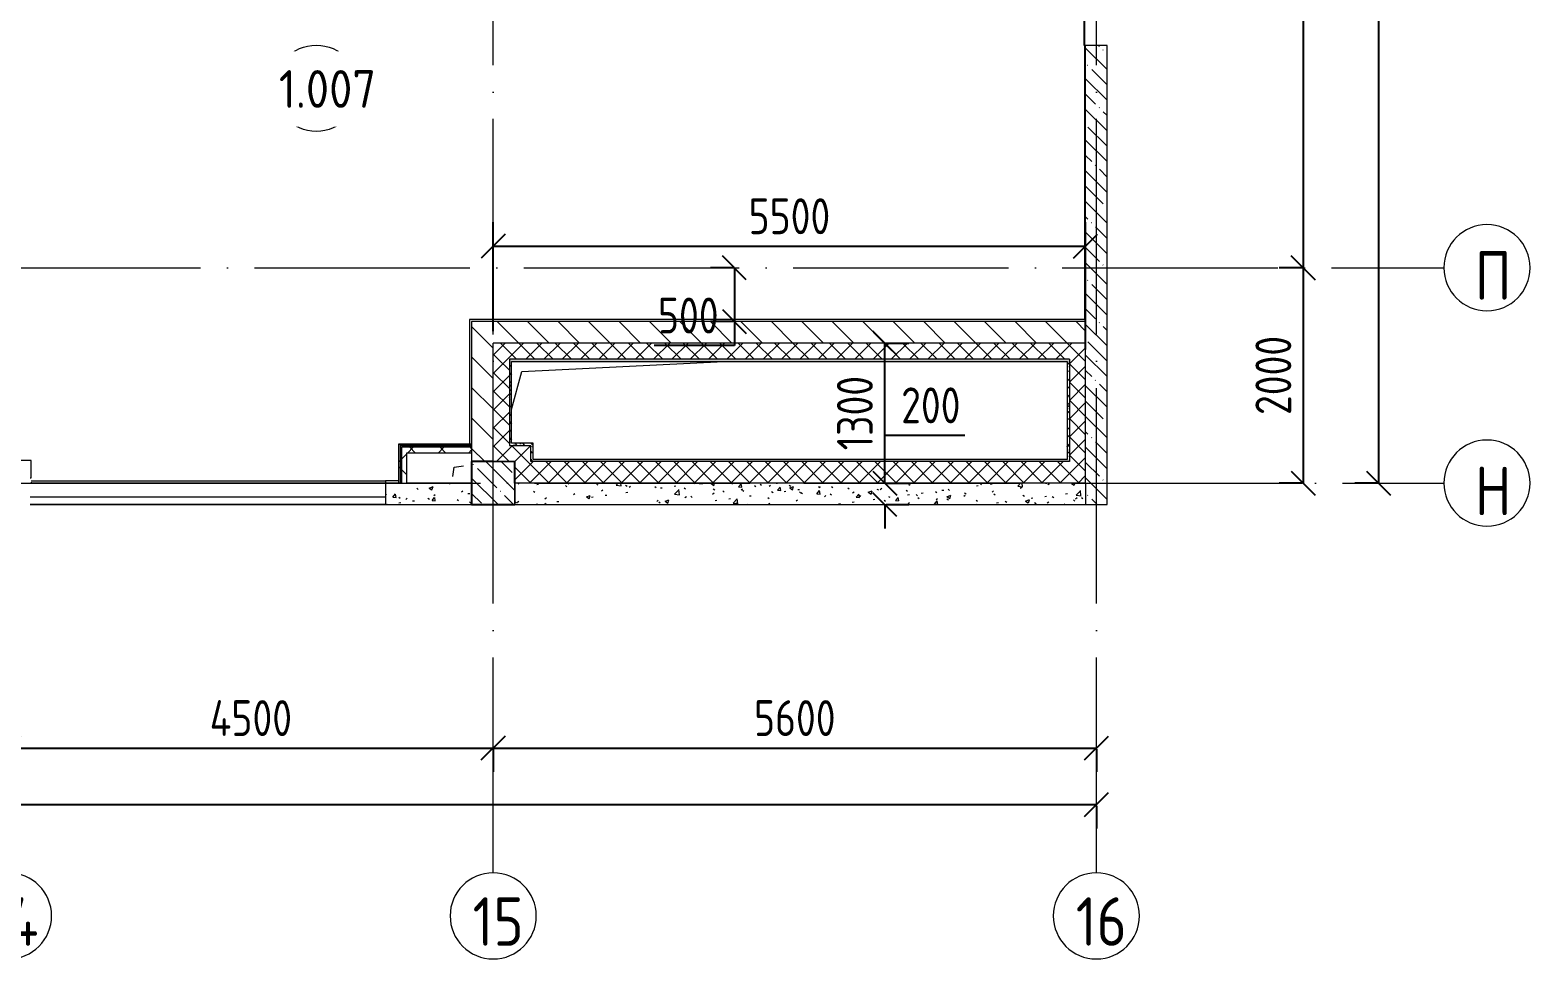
# Model space of a CAD drawing. Header units: millimetres. Extents: x -68946 to 288321, y -402657 to 324925.
# Drawn here: x 59250 to 73194, y 39106 to 47732 of the extents above; entities that cross this region are included whole.
import ezdxf

# ---------------------------------------------------------------- set-up
doc = ezdxf.new("R2010")
doc.units = ezdxf.units.MM
doc.linetypes.add('ADSK_Линия сетки', pattern=[2500, 2000, -250, 0, -250])
doc.layers.get('Defpoints').update_dxf_attribs({"color": 250})
for name, color, linetype, lineweight in [('A-____-____-DIMS', 250, 'Continuous', 9), ('A-AREA-____-IDEN', 250, 'Continuous', 9), ('A-DETL-GENF-OTLN', 250, 'Continuous', 5), ('A-GLAZ-____-MCUT', 250, 'Continuous', 9), ('A-GLAZ-____-OTLN', 250, 'Continuous', 5), ('A-WALL-____-MCUT', 250, 'Continuous', 13), ('A-WALL-____-PATT', 250, 'Continuous', 13), ('A-WALL-FNSH-MCUT', 250, 'Continuous', 13), ('I-WALL-____-OTLN', 250, 'Continuous', 9), ('S-COLS-____-MCUT', 250, 'Continuous', 25), ('S-COLS-____-OTLN', 250, 'Continuous', 9), ('S-GRID-____-IDEN', 250, 'Continuous', 9), ('S-GRID-____-OTLN', 250, 'Continuous', 9)]:
    doc.layers.add(name, color=color, linetype=linetype, lineweight=lineweight)
doc.styles.add('GOST Common', font='', dxfattribs={"width": 0.9, "height": 350})
doc.styles.add('ISOCPEUR_1', font='isocpeur.ttf', dxfattribs={"width": 0.9, "height": 250})
doc.styles.get("Standard").update_dxf_attribs({"font": 'ГОСТ тип А.ttf'})
doc.styles.get('GOST Common').set_extended_font_data('GOST Common')
doc.dimstyles.new('А3', dxfattribs={"dimtxt": 333, "dimasz": 222, "dimexe": 222, "dimexo": 111, "dimgap": 111, "dimtad": 1, "dimtoh": 1, "dimdec": 0, "dimrnd": 0.0015, "dimzin": 0, "dimdsep": 46, "dimtxsty": 'Standard', "dimblk": 'OBLIQUE', "dimcen": 0, "dimclrd": 7, "dimclre": 7, "dimclrt": 7, "dimadec": 0, "dimazin": 0, "dimtfac": 1, "dimtdec": 0, "dimtofl": 0, "dimtmove": 0, "dimatfit": 3, "dimfxl": 1, "dimtolj": 1, "dimtzin": 0, "dimarcsym": 0})
pattern_1 = [(50, (0, 0), (364.3679, -31.8783), [38.1, -419.1]), (355, (0, 0), (-70.4859, 382.1133), [30.48, -335.28]), (100.451, (30.36, -2.66), (293.885, 350.2334), [32.38, -356.18]), (46.184, (0, 101.6), (542.1585, -84.0858), [57.15, -628.65]), (96.636, (45.2, 94.6), (474.805, 494.8554), [48.57, -534.27]), (351.184, (0, 101.6), (474.8102, 494.85), [45.72, -502.92]), (21, (50.8, 76.2), (303.2285, -204.5305), [38.1, -419.1]), (326, (50.8, 76.2), (123.6039, 368.376), [30.48, -335.28]), (71.451, (76.07, 59.16), (426.8341, 163.8427), [32.38, -356.18]), (37.5, (0, 0), (6.17665, 169.11015), [16.764, -314.452, 16.764, -323.596, -336.55]), (37.5, (0, 0), (6.17665, 169.11015), [-671.576, 16.764, -319.786]), (7.5, (0, 0), (133.63888, 200.3615), [16.764, -177.292, 16.764, -306.832, -128.27]), (7.5, (0, 0), (133.63888, 200.3615), [-517.652, 16.764, -111.506]), (327.5, (-113.28, 0), (271.18182, -11.45836), [16.764, -110.236, 16.764, -379.476, -525.78]), (327.5, (-113.28, 0), (271.18182, -11.45836), [-523.24, 16.764, -509.016]), (317.5, (-164.08, 0), (296.2585, 50.85285), [16.764, -148.336, 16.764, -246.38, -373.38]), (317.5, (-164.08, 0), (296.2585, 50.85285), [-428.244, 16.764, -356.616])]
pattern_2 = [(135, (0, 0), (-142.5612, -142.5612), []), (135, (142.56, 0), (-142.5612, -142.5612), [252.016, -50.403, 3.353, -47.05])]
pattern_3 = [(135, (0, 0), (-75.43415, -75.43415), [106.68, -17.78, 3.556, -17.78]), (135, (0, 75.39), (-75.43415, -75.43415), []), (50, (0, 0), (127.52922, -11.15758), [13.335, -146.685]), (355, (0, 0), (-24.66966, 133.74002), [10.668, -117.348]), (100.451, (10.63, -0.93), (102.85973, 122.58178), [11.333, -124.663]), (46.184, (0, 35.56), (189.75516, -29.43036), [20.002, -220.027]), (96.636, (15.81, 33.1), (166.1822, 173.1996), [17, -186.995]), (351.184, (0, 35.56), (166.18393, 173.19757), [16.002, -176.022]), (21, (17.78, 26.67), (106.13027, -71.58603), [13.335, -146.685]), (326, (17.78, 26.67), (43.26188, 128.93175), [10.668, -117.348]), (71.451, (26.62, 20.7), (149.39198, 57.34505), [11.333, -124.663]), (37.5, (0, 0), (2.162228, 59.188357), [3.353, -112.573, 3.353, -115.773, -117.792]), (37.5, (0, 0), (2.162228, 59.188357), [-235.052, 3.353, -114.44]), (7.5, (0, 0), (46.773857, 70.12615), [3.353, -64.567, 3.353, -109.906, -44.894]), (7.5, (0, 0), (46.773857, 70.12615), [-181.178, 3.353, -41.542]), (327.5, (-39.65, 0), (94.91367, -4.010093), [3.353, -41.097, 3.353, -135.331, -184.023]), (327.5, (-39.65, 0), (94.91367, -4.010093), [-183.134, 3.353, -180.67]), (317.5, (-57.43, 0), (103.69057, 17.79882), [3.353, -54.432, 3.353, -88.748, -130.683]), (317.5, (-57.43, 0), (103.69057, 17.79882), [-149.885, 3.353, -127.33])]
pattern_4 = [(135, (0, 0), (-84.85281, -84.85281), []), (225, (0, 0), (84.85281, -84.85281), [])]
pattern_5 = [(135, (0, 0), (-141.42136, -141.42136), [])]
pattern_6 = [(45, (0, 0), (-141.42136, 141.42136), []), (135, (0, 0), (-141.42136, -141.42136), [])]

# ---------------------------------------------------------------- blocks, each defined once
blk = doc.blocks.new('Окно_СКБ_2Ст1 - Окно_СКБ_2Ст 3300_ОК2-29018968-Кладочный план на отм_ 0_000_ Секция 1_')
at = {"layer": 'A-GLAZ-____-MCUT'}
for p, q in [((-1650, -125), (1650, -125)), ((-1650, -195), (1650, -195))]:
    blk.add_line(p, q, dxfattribs=at)
at = {"layer": 'A-GLAZ-____-OTLN'}
for p, q in [((1650, -125), (-1650, -125)), ((-1650, -195), (1650, -195))]:
    blk.add_line(p, q, dxfattribs=at)
blk = doc.blocks.new('_Wn_-As_OpeningMEP_floor__Rectangular - _Wn_-As_OpeningMEP_floor__Rectangular-32466856-Кладочный план на отм_ 0_000_ Секция 1_')
at = {"layer": 'A-DETL-GENF-OTLN'}
for p, q in [((-50, 0), (-37, 87)), ((-37, 87), (50, 100))]:
    blk.add_line(p, q, dxfattribs=at)
blk = doc.blocks.new('_Wn_-As_OpeningMEP_floor__Rectangular - _Wn_-As_OpeningMEP_floor__Rectangular-43235382-Кладочный план на отм_ 0_000_ Секция 1_')
at = {"layer": 'A-DETL-GENF-OTLN'}
for p, q in [((-2485, 410), (-608, 505)), ((-2580, 57), (-2485, 410))]:
    blk.add_line(p, q, dxfattribs=at)
blk = doc.blocks.new('Ось сетки - Круг_Ø8 мм-39983606-Кладочный план на отм_ 0_000_ Секция 1_')
at = {"layer": 'S-GRID-____-IDEN'}
for start, end in [(360, 180), (180, 360)]:
    blk.add_arc((0, 0), 4, start, end, dxfattribs=at)
blk = doc.blocks.new('_Oblique')
at = {"color": 0, "linetype": 'ByBlock', "lineweight": -2}
blk.add_line((-0.5, -0.5), (0.5, 0.5), dxfattribs=at)
blk = doc.blocks.new('DIMBLOCK20-Кладочный план на отм_ 0_000_ Секция 1_')
at = {"layer": 'A-____-____-DIMS', "color": 7, "lineweight": -2, "transparency": 16777216}
for p, q in [((59050, 41065), (63550, 41065)), ((59050, 41054), (59050, 40843)), ((63550, 41054), (63550, 40843))]:
    blk.add_line(p, q, dxfattribs=at)
at = {"layer": 'Defpoints', "color": 0, "transparency": 16777216}
for p in [(59050, 41165), (63550, 41165), (63550, 41065)]:
    blk.add_point(p, dxfattribs=at)
at = {"layer": 'A-____-____-DIMS', "color": 7, "lineweight": -2, "transparency": 16777216, "xscale": 222, "yscale": 222, "zscale": 222, "rotation": 180}
blk.add_blockref('_Oblique', (59050, 41065), dxfattribs=at)
at = {"layer": 'A-____-____-DIMS', "color": 7, "lineweight": -2, "transparency": 16777216, "xscale": 222, "yscale": 222, "zscale": 222}
blk.add_blockref('_Oblique', (63550, 41065), dxfattribs=at)
at = {"layer": 'A-____-____-DIMS', "color": 7, "transparency": 16777216, "insert": (61300, 41343), "char_height": 333, "width": 2.57, "attachment_point": 5}
blk.add_mtext('\\A1;4500', dxfattribs=at)
blk = doc.blocks.new('DIMBLOCK21-Кладочный план на отм_ 0_000_ Секция 1_')
at = {"layer": 'A-____-____-DIMS', "color": 7, "lineweight": -2, "transparency": 16777216}
for p, q in [((63550, 41065), (69150, 41065)), ((63550, 41054), (63550, 40843)), ((69150, 41054), (69150, 40843))]:
    blk.add_line(p, q, dxfattribs=at)
at = {"layer": 'Defpoints', "color": 0, "transparency": 16777216}
for p in [(63550, 41165), (69150, 41165), (69150, 41065)]:
    blk.add_point(p, dxfattribs=at)
at = {"layer": 'A-____-____-DIMS', "color": 7, "lineweight": -2, "transparency": 16777216, "xscale": 222, "yscale": 222, "zscale": 222, "rotation": 180}
blk.add_blockref('_Oblique', (63550, 41065), dxfattribs=at)
at = {"layer": 'A-____-____-DIMS', "color": 7, "lineweight": -2, "transparency": 16777216, "xscale": 222, "yscale": 222, "zscale": 222}
blk.add_blockref('_Oblique', (69150, 41065), dxfattribs=at)
at = {"layer": 'A-____-____-DIMS', "color": 7, "transparency": 16777216, "insert": (66350, 41343), "char_height": 333, "width": 2.48, "attachment_point": 5}
blk.add_mtext('\\A1;5600', dxfattribs=at)
blk = doc.blocks.new('DIMBLOCK22-Кладочный план на отм_ 0_000_ Секция 1_')
at = {"layer": 'A-____-____-DIMS', "color": 7, "lineweight": -2, "transparency": 16777216}
for p, q in [((0, 40540), (69150, 40540)), ((0, 40529), (0, 40318)), ((69150, 40529), (69150, 40318))]:
    blk.add_line(p, q, dxfattribs=at)
at = {"layer": 'Defpoints', "color": 0, "transparency": 16777216}
for p in [(0, 40640), (69150, 40640), (69150, 40540)]:
    blk.add_point(p, dxfattribs=at)
at = {"layer": 'A-____-____-DIMS', "color": 7, "lineweight": -2, "transparency": 16777216, "xscale": 222, "yscale": 222, "zscale": 222, "rotation": 180}
blk.add_blockref('_Oblique', (0, 40540), dxfattribs=at)
at = {"layer": 'A-____-____-DIMS', "color": 7, "lineweight": -2, "transparency": 16777216, "xscale": 222, "yscale": 222, "zscale": 222}
blk.add_blockref('_Oblique', (69150, 40540), dxfattribs=at)
at = {"layer": 'A-____-____-DIMS', "color": 7, "transparency": 16777216, "insert": (34575, 40817), "char_height": 333, "width": 2.92, "attachment_point": 5}
blk.add_mtext('\\A1;69150', dxfattribs=at)
blk = doc.blocks.new('DIMBLOCK26-Кладочный план на отм_ 0_000_ Секция 1_')
at = {"layer": 'A-____-____-DIMS', "color": 7, "lineweight": -2, "transparency": 16777216}
for p, q in [((71059, 50975), (70848, 50975)), ((71070, 50975), (71070, 45525)), ((71059, 45525), (70848, 45525))]:
    blk.add_line(p, q, dxfattribs=at)
at = {"layer": 'Defpoints', "color": 0, "transparency": 16777216}
for p in [(71170, 50975), (71070, 45525), (71170, 45525)]:
    blk.add_point(p, dxfattribs=at)
at = {"layer": 'A-____-____-DIMS', "color": 7, "lineweight": -2, "transparency": 16777216, "xscale": 222, "yscale": 222, "zscale": 222}
for p, rotation in [((71070, 50975), 90), ((71070, 45525), 270)]:
    blk.add_blockref('_Oblique', p, dxfattribs=dict(at, rotation=rotation))
at = {"layer": 'A-____-____-DIMS', "color": 7, "transparency": 16777216, "insert": (70793, 48250), "char_height": 333, "width": 2.57, "attachment_point": 5, "rotation": 90}
blk.add_mtext('\\A1;5450', dxfattribs=at)
blk = doc.blocks.new('DIMBLOCK27-Кладочный план на отм_ 0_000_ Секция 1_')
at = {"layer": 'A-____-____-DIMS', "color": 7, "lineweight": -2, "transparency": 16777216}
for p, q in [((71059, 45525), (70848, 45525)), ((71070, 45525), (71070, 43525)), ((71059, 43525), (70848, 43525))]:
    blk.add_line(p, q, dxfattribs=at)
at = {"layer": 'Defpoints', "color": 0, "transparency": 16777216}
for p in [(71170, 45525), (71070, 43525), (71170, 43525)]:
    blk.add_point(p, dxfattribs=at)
at = {"layer": 'A-____-____-DIMS', "color": 7, "lineweight": -2, "transparency": 16777216, "xscale": 222, "yscale": 222, "zscale": 222}
for p, rotation in [((71070, 45525), 90), ((71070, 43525), 270)]:
    blk.add_blockref('_Oblique', p, dxfattribs=dict(at, rotation=rotation))
at = {"layer": 'A-____-____-DIMS', "color": 7, "transparency": 16777216, "insert": (70793, 44525), "char_height": 333, "width": 2.48, "attachment_point": 5, "rotation": 90}
blk.add_mtext('\\A1;2000', dxfattribs=at)
blk = doc.blocks.new('DIMBLOCK28-Кладочный план на отм_ 0_000_ Секция 1_')
at = {"layer": 'A-____-____-DIMS', "color": 7, "lineweight": -2, "transparency": 16777216}
for p, q in [((71759, 58375), (71548, 58375)), ((71770, 58375), (71770, 43525)), ((71759, 43525), (71548, 43525))]:
    blk.add_line(p, q, dxfattribs=at)
at = {"layer": 'Defpoints', "color": 0, "transparency": 16777216}
for p in [(71870, 58375), (71770, 43525), (71870, 43525)]:
    blk.add_point(p, dxfattribs=at)
at = {"layer": 'A-____-____-DIMS', "color": 7, "lineweight": -2, "transparency": 16777216, "xscale": 222, "yscale": 222, "zscale": 222}
for p, rotation in [((71770, 58375), 90), ((71770, 43525), 270)]:
    blk.add_blockref('_Oblique', p, dxfattribs=dict(at, rotation=rotation))
at = {"layer": 'A-____-____-DIMS', "color": 7, "transparency": 16777216, "insert": (71493, 50950), "char_height": 333, "width": 3, "attachment_point": 5, "rotation": 90}
blk.add_mtext('\\A1;14850', dxfattribs=at)
blk = doc.blocks.new('AAR_СКБ_Марка_Помещения - Номер-17325395-Кладочный план на отм_ 0_000_ Секция 1_')
at = {"layer": 'A-AREA-____-IDEN'}
blk.add_circle((0, 1.5), 4, dxfattribs=at)
blk = doc.blocks.new('DIMBLOCK137-Кладочный план на отм_ 0_000_ Секция 1_')
at = {"layer": 'A-____-____-DIMS', "color": 7, "lineweight": -2, "transparency": 16777216}
for p, q in [((65778, 45525), (65567, 45525)), ((65789, 45525), (65789, 45025)), ((65778, 45025), (65567, 45025)), ((65789, 45025), (65789, 44803)), ((65789, 44803), (65045, 44803))]:
    blk.add_line(p, q, dxfattribs=at)
at = {"layer": 'Defpoints', "color": 0, "transparency": 16777216}
for p in [(65889, 45525), (65789, 45025), (65889, 45025)]:
    blk.add_point(p, dxfattribs=at)
at = {"layer": 'A-____-____-DIMS', "color": 7, "lineweight": -2, "transparency": 16777216, "xscale": 222, "yscale": 222, "zscale": 222}
for p, rotation in [((65789, 45525), 90), ((65789, 45025), 270)]:
    blk.add_blockref('_Oblique', p, dxfattribs=dict(at, rotation=rotation))
at = {"layer": 'A-____-____-DIMS', "color": 7, "transparency": 16777216, "insert": (65361, 45081), "char_height": 333, "width": 1.86, "attachment_point": 5}
blk.add_mtext('\\A1;500', dxfattribs=at)
blk = doc.blocks.new('DIMBLOCK398-Кладочный план на отм_ 0_000_ Секция 1_')
at = {"layer": 'A-____-____-DIMS', "color": 7, "lineweight": -2, "transparency": 16777216}
for p, q in [((67186, 43525), (67186, 43969)), ((67186, 43969), (67929, 43969)), ((67197, 43525), (67408, 43525)), ((67186, 43325), (67186, 43103)), ((67197, 43325), (67408, 43325))]:
    blk.add_line(p, q, dxfattribs=at)
at = {"layer": 'Defpoints', "color": 0, "transparency": 16777216}
for p in [(67086, 43525), (67186, 43525), (67086, 43325)]:
    blk.add_point(p, dxfattribs=at)
at = {"layer": 'A-____-____-DIMS', "color": 7, "lineweight": -2, "transparency": 16777216, "xscale": 222, "yscale": 222, "zscale": 222}
for p, rotation in [((67186, 43525), 270), ((67186, 43325), 90)]:
    blk.add_blockref('_Oblique', p, dxfattribs=dict(at, rotation=rotation))
at = {"layer": 'A-____-____-DIMS', "color": 7, "transparency": 16777216, "insert": (67613, 44247), "char_height": 333, "width": 1.86, "attachment_point": 5}
blk.add_mtext('\\A1;200', dxfattribs=at)
blk = doc.blocks.new('DIMBLOCK399-Кладочный план на отм_ 0_000_ Секция 1_')
at = {"layer": 'A-____-____-DIMS', "color": 7, "lineweight": -2, "transparency": 16777216}
for p, q in [((67186, 43525), (67186, 44825)), ((67197, 44825), (67408, 44825)), ((67197, 43525), (67408, 43525))]:
    blk.add_line(p, q, dxfattribs=at)
at = {"layer": 'Defpoints', "color": 0, "transparency": 16777216}
for p in [(67086, 44825), (67186, 44825), (67086, 43525)]:
    blk.add_point(p, dxfattribs=at)
at = {"layer": 'A-____-____-DIMS', "color": 7, "lineweight": -2, "transparency": 16777216, "xscale": 222, "yscale": 222, "zscale": 222}
for p, rotation in [((67186, 44825), 90), ((67186, 43525), 270)]:
    blk.add_blockref('_Oblique', p, dxfattribs=dict(at, rotation=rotation))
at = {"layer": 'A-____-____-DIMS', "color": 7, "transparency": 16777216, "insert": (66908, 44175), "char_height": 333, "width": 2.3, "attachment_point": 5, "rotation": 90}
blk.add_mtext('\\A1;1300', dxfattribs=at)
blk = doc.blocks.new('DIMBLOCK402-Кладочный план на отм_ 0_000_ Секция 1_')
at = {"layer": 'A-____-____-DIMS', "color": 7, "lineweight": -2, "transparency": 16777216}
for p, q in [((63550, 44936), (63550, 45948)), ((69050, 44766), (69050, 45948)), ((63550, 45726), (69050, 45726))]:
    blk.add_line(p, q, dxfattribs=at)
at = {"layer": 'Defpoints', "color": 0, "transparency": 16777216}
for p in [(69050, 45726), (63550, 44825), (69050, 44655)]:
    blk.add_point(p, dxfattribs=at)
at = {"layer": 'A-____-____-DIMS', "color": 7, "lineweight": -2, "transparency": 16777216, "xscale": 222, "yscale": 222, "zscale": 222, "rotation": 180}
blk.add_blockref('_Oblique', (63550, 45726), dxfattribs=at)
at = {"layer": 'A-____-____-DIMS', "color": 7, "lineweight": -2, "transparency": 16777216, "xscale": 222, "yscale": 222, "zscale": 222}
blk.add_blockref('_Oblique', (69050, 45726), dxfattribs=at)
at = {"layer": 'A-____-____-DIMS', "color": 7, "transparency": 16777216, "insert": (66300, 46003), "char_height": 333, "width": 2.48, "attachment_point": 5}
blk.add_mtext('\\A1;5500', dxfattribs=at)

msp = doc.modelspace()

# ---------------------------------------------------------------- hatches: boundary and pattern name
at = {"layer": 'A-WALL-____-PATT', "lineweight": 15}
h = msp.add_hatch(dxfattribs=at)
h.set_pattern_fill('FP_8', color=256, style=0, pattern_type=2)
h.set_pattern_definition(pattern_2)
h.paths.add_polyline_path([(69050, 43325.0603), (69250, 43325.0603), (69250, 47590), (69050, 47590), (69050, 43458.3234)])
h.paths.add_polyline_path([(69050, 49590.0006), (69250, 49590.0006), (69250, 50849), (69050, 50849), (69050, 50131.3539)])
h.paths.add_polyline_path([(69050, 50850), (69250, 50850), (69250, 51375), (69050, 51375), (69050, 50965.4827)])
h = msp.add_hatch(dxfattribs=at)
h.set_pattern_fill('FP_1', color=256, style=0, pattern_type=2)
h.set_pattern_definition(pattern_5)
h.paths.add_polyline_path([(69050, 44825.0006), (69050, 45025.0006), (63349.9781, 45025.0006), (63349.9781, 44825.0006), (64903.1587, 44825.0006)])
h = msp.add_hatch(dxfattribs=at)
h.set_pattern_fill('FP_1', color=256, style=0, pattern_type=2)
h.set_pattern_definition(pattern_5)
h.paths.add_polyline_path([(63549.9781, 43725), (63549.9781, 44825.0006), (63349.9781, 44825.0006), (63349.9781, 43725)])
h = msp.add_hatch(dxfattribs=at)
h.set_pattern_fill('FP_11', color=256, style=0, pattern_type=2)
h.set_pattern_definition(pattern_4)
h.paths.add_polyline_path([(68900, 44675.0006), (69050, 44675.0006), (69050, 44825.0006), (63549.9781, 44825.0006), (63549.9781, 44675.0006), (64903.1587, 44675.0006)])
h = msp.add_hatch(dxfattribs=at)
h.set_pattern_fill('FP_11', color=256, style=0, pattern_type=2)
h.set_pattern_definition(pattern_4)
h.paths.add_polyline_path([(63699.9781, 43875.0006), (63699.9781, 44675.0006), (63549.9781, 44675.0006), (63549.9781, 43875.0006)])
h = msp.add_hatch(dxfattribs=at)
h.set_pattern_fill('FP_10', color=256, style=0, pattern_type=2)
h.set_pattern_definition(pattern_3)
h.paths.add_polyline_path([(68880, 44655.0006), (68900, 44655.0006), (68900, 44675.0006), (63699.9781, 44675.0006), (63699.9781, 44655.0006), (64903.1587, 44655.0006)])
h = msp.add_hatch(dxfattribs=at)
h.set_pattern_fill('FP_10', color=256, style=0, pattern_type=2)
h.set_pattern_definition(pattern_3)
h.paths.add_polyline_path([(63719.9781, 43895.0006), (63719.9781, 44655.0006), (63699.9781, 44655.0006), (63699.9781, 43895.0006)])
h = msp.add_hatch(dxfattribs=at)
h.set_pattern_fill('FP_10', color=256, style=0, pattern_type=2)
h.set_pattern_definition(pattern_3)
h.paths.add_polyline_path([(68900, 43745.0006), (68900, 44655.0006), (68880, 44655.0006), (68880, 43745.0006)])
h = msp.add_hatch(dxfattribs=at)
h.set_pattern_fill('FP_11', color=256, style=0, pattern_type=2)
h.set_pattern_definition(pattern_4)
h.paths.add_polyline_path([(69050, 43725.0006), (69050, 44675.0006), (68900, 44675.0006), (68900, 43725.0006)])
h = msp.add_hatch(dxfattribs=at)
h.set_pattern_fill('FP_28', color=42, style=0, pattern_type=2)
h.set_pattern_definition(pattern_6)
h.paths.add_polyline_path([(62748.0586, 43525.0006), (62748.0586, 43857.4414), (62698.0586, 43857.4414), (62698.0586, 43525.0006), (62704.1117, 43525.0006)])
h = msp.add_hatch(dxfattribs=at)
h.set_pattern_fill('FP_28', color=42, style=0, pattern_type=2)
h.set_pattern_definition(pattern_6)
h.paths.add_polyline_path([(62748.0586, 43807.4414), (63349.9781, 43807.4414), (63349.9781, 43857.4414), (62748.0586, 43857.4414)])
h = msp.add_hatch(dxfattribs=at)
h.set_pattern_fill('FP_11', color=256, style=0, pattern_type=2)
h.set_pattern_definition(pattern_4)
h.paths.add_polyline_path([(63549.9781, 43725.0006), (63749.9781, 43725.0006), (63749.9781, 43875.0006), (63549.9781, 43875.0006)])
h = msp.add_hatch(dxfattribs=at)
h.set_pattern_fill('FP_10', color=256, style=0, pattern_type=2)
h.set_pattern_definition(pattern_3)
h.paths.add_polyline_path([(63699.9781, 43875.0006), (63899.9781, 43875.0006), (63899.9781, 43895.0006), (63699.9781, 43895.0006)])
h = msp.add_hatch(dxfattribs=at)
h.set_pattern_fill('FP_11', color=256, style=0, pattern_type=2)
h.set_pattern_definition(pattern_4)
h.paths.add_polyline_path([(63803.6352, 43525.0006), (63899.9781, 43525.0006), (63899.9781, 43875.0006), (63749.9781, 43875.0006), (63749.9781, 43525.0006)])
h = msp.add_hatch(dxfattribs=at)
h.set_pattern_fill('FP_10', color=256, style=0, pattern_type=2)
h.set_pattern_definition(pattern_3)
h.paths.add_polyline_path([(63919.9781, 43725.0006), (63919.9781, 43895.0006), (63899.9781, 43895.0006), (63899.9781, 43725.0006)])
h = msp.add_hatch(dxfattribs=at)
h.set_pattern_fill('FP_11', color=256, style=0, pattern_type=2)
h.set_pattern_definition(pattern_4)
h.paths.add_polyline_path([(69050, 43525.0006), (69050, 43725.0006), (63899.9781, 43725.0006), (63899.9781, 43525.0006), (64903.1587, 43525.0006)])
h = msp.add_hatch(dxfattribs=at)
h.set_pattern_fill('FP_10', color=256, style=0, pattern_type=2)
h.set_pattern_definition(pattern_3)
h.paths.add_polyline_path([(68900, 43725.0006), (68900, 43745.0006), (63919.9781, 43745.0006), (63919.9781, 43725.0006), (64903.1587, 43725.0006)])
h = msp.add_hatch(dxfattribs=at)
h.set_pattern_fill('FP_9', color=256, style=0, pattern_type=2)
h.set_pattern_definition(pattern_1)
h.paths.add_polyline_path([(62550, 43325.0006), (63349.9781, 43325.0006), (63349.9781, 43525.0006), (62550, 43525.0006), (62550, 43458.3234)])
h.paths.add_polyline_path([(58849.9781, 43325.0006), (58849.9781, 43525.0006), (58050, 43525.0006), (58050, 43325.0006)])
h = msp.add_hatch(dxfattribs=at)
h.set_pattern_fill('FP_9', color=256, style=0, pattern_type=2)
h.set_pattern_definition(pattern_1)
h.paths.add_polyline_path([(69050, 43325.0006), (69050, 43525.0006), (63749.9781, 43525.0006), (63749.9781, 43325.0006), (64903.1587, 43325.0006)])
at = {"layer": 'I-WALL-____-OTLN'}
h = msp.add_hatch(dxfattribs=at)
h.set_pattern_fill('FP_28', color=30, style=0, pattern_type=2)
h.set_pattern_definition(pattern_6)
h.paths.add_polyline_path([(62673.0586, 43525.0006), (62685.5586, 43525.0006), (62685.5586, 43882.4414), (62673.0586, 43882.4414), (62673.0586, 43545)])
h = msp.add_hatch(dxfattribs=at)
h.set_pattern_fill('FP_28', color=30, style=0, pattern_type=2)
h.set_pattern_definition(pattern_6)
h.paths.add_polyline_path([(62685.5586, 43869.9414), (63349.9781, 43869.9414), (63349.9781, 43882.4414), (62685.5586, 43882.4414)])
h = msp.add_hatch(dxfattribs=at)
h.set_pattern_fill('FP_28', color=30, style=0, pattern_type=2)
h.set_pattern_definition(pattern_6)
h.paths.add_polyline_path([(62685.5586, 43525.0006), (62698.0586, 43525.0006), (62698.0586, 43869.9414), (62685.5586, 43869.9414), (62685.5586, 43557.1342)])
h = msp.add_hatch(dxfattribs=at)
h.set_pattern_fill('FP_28', color=30, style=0, pattern_type=2)
h.set_pattern_definition(pattern_6)
h.paths.add_polyline_path([(62704.1117, 43857.4414), (63349.9781, 43857.4414), (63349.9781, 43869.9414), (62698.0586, 43869.9414), (62698.0586, 43857.4414)])
at = {"layer": 'S-COLS-____-OTLN', "lineweight": 5}
h = msp.add_hatch(dxfattribs=at)
h.set_pattern_fill('FP_8', color=256, style=0, pattern_type=2)
h.set_pattern_definition(pattern_2)
h.paths.add_polyline_path([(63349.9781, 43325), (63749.9781, 43325), (63749.9781, 43725), (63349.9781, 43725), (63349.9781, 43458.3234)])

# ---------------------------------------------------------------- linework, layer by layer
msp.add_lwpolyline([(69040, 47590), (69040, 49590.0006)])
at = {"layer": 'A-WALL-____-MCUT', "lineweight": 15}
for p, q in [((69250, 47590), (69050, 47590)), ((69050, 43525.0006), (69050, 47590)), ((69250, 43325.0603), (69250, 47590)), ((69040, 45045.0006), (69050, 45045.0006)), ((69050, 45025.0006), (63349.9781, 45025.0006)), ((63349.9781, 45025.0006), (63349.9781, 43885.4414)), ((69050, 44825.0006), (63549.9781, 44825.0006)), ((63549.9781, 43725), (63549.9781, 44825.0006)), ((63699.9781, 44675.0006), (63699.9781, 43875.0006)), ((68900, 44675.0006), (63699.9781, 44675.0006)), ((68900, 44675.0006), (68900, 43725.0006)), ((62670.0586, 43885.4414), (62670.0586, 43525)), ((63349.9781, 43885.4414), (62670.0586, 43885.4414)), ((62673.0586, 43525), (62673.0586, 43882.4414)), ((62673.0586, 43882.4414), (63349.9781, 43882.4414)), ((62685.5586, 43869.9414), (62685.5586, 43525.0006)), ((63349.9781, 43869.9414), (62685.5586, 43869.9414)), ((62698.0586, 43857.4414), (62698.0586, 43525.0006)), ((63349.9781, 43857.4414), (62698.0586, 43857.4414)), ((62748.0586, 43525.0006), (62748.0586, 43807.4414)), ((62748.0586, 43807.4414), (63349.9781, 43807.4414)), ((63349.9781, 43885.4414), (63349.9781, 43882.4414)), ((63349.9781, 43882.4414), (63349.9781, 43725)), ((63699.9781, 43875.0006), (63899.9781, 43875.0006)), ((63899.9781, 43725.0006), (63899.9781, 43875.0006)), ((63349.9781, 43725), (63549.9781, 43725)), ((63549.9781, 43725.0006), (63749.9781, 43725.0006)), ((63749.9781, 43725.0006), (63749.9781, 43525.0006)), ((68900, 43725.0006), (63899.9781, 43725.0006)), ((62550, 43525.0006), (62550, 43325.0006)), ((62698.0586, 43525.0006), (62550, 43525.0006)), ((62550, 43525), (62673.0586, 43525)), ((62698.0586, 43525.0006), (62748.0586, 43525.0006)), ((63349.9781, 43525.0006), (62748.0586, 43525.0006)), ((63349.9781, 43325.0006), (63349.9781, 43525.0006)), ((69050, 43525.0006), (63749.9781, 43525.0006)), ((63749.9781, 43525.0006), (63749.9781, 43325.0006)), ((69050, 43525.0006), (69050, 43325.0006)), ((62550, 43325.0006), (63349.9781, 43325.0006)), ((63749.9781, 43325.0006), (69050, 43325.0006)), ((69050, 43325.0603), (69250, 43325.0603))]:
    msp.add_line(p, q, dxfattribs=at)
at = {"layer": 'A-WALL-FNSH-MCUT', "lineweight": 15}
for p, q in [((69050, 47590), (69040, 47590)), ((69040, 47590), (69040, 45045.0006)), ((63329.9781, 45045.0006), (63329.9781, 43882.4414)), ((69040, 45045.0006), (63329.9781, 45045.0006)), ((63719.9781, 43895.0006), (63719.9781, 44655.0006)), ((63719.9781, 44655.0006), (68880, 44655.0006)), ((68880, 44655.0006), (68880, 43745.0006)), ((63919.9781, 43895.0006), (63719.9781, 43895.0006)), ((63919.9781, 43745.0006), (63919.9781, 43895.0006)), ((59259.9781, 43735), (58927.9781, 43735)), ((59259.9781, 43575.0006), (59259.9781, 43735)), ((68880, 43745.0006), (63919.9781, 43745.0006)), ((59249.9781, 43575.0006), (59259.9781, 43575.0006)), ((62670.0586, 43545), (62550, 43545)), ((62550, 43545), (62550, 43525.0006))]:
    msp.add_line(p, q, dxfattribs=at)
at = {"layer": 'I-WALL-____-OTLN', "lineweight": 15}
for p, q in [((59259.9781, 43545), (62550, 43545)), ((59259.9781, 43535.0006), (59259.9781, 43525.0006)), ((59259.9781, 43525.0006), (62550, 43525.0006)), ((62550, 43525), (59259.9781, 43525)), ((62550, 43325.0006), (59250, 43325.0006))]:
    msp.add_line(p, q, dxfattribs=at)
at = {"layer": 'S-COLS-____-MCUT'}
for p, q in [((63549.9781, 43725), (63349.9781, 43725)), ((63349.9781, 43725), (63349.9781, 43325)), ((63749.9781, 43525.0006), (63749.9781, 43725)), ((63349.9781, 43325), (63749.9781, 43325))]:
    msp.add_line(p, q, dxfattribs=at)
at = {"layer": 'S-COLS-____-OTLN'}
for p, q in [((63749.9781, 43725), (63549.9781, 43725)), ((63749.9781, 43325), (63749.9781, 43525.0006))]:
    msp.add_line(p, q, dxfattribs=at)
at = {"layer": 'S-GRID-____-OTLN', "linetype": 'ADSK_Линия сетки'}
for p, q in [((63550, 39906.0281), (63550, 61202.0051)), ((69150, 39906.0281), (69150, 61202.0051)), ((-3669.3683, 45525.0006), (72376.0288, 45525.0006)), ((-3569.5512, 43525.0006), (72376.0288, 43525.0006))]:
    msp.add_line(p, q, dxfattribs=at)

# ---------------------------------------------------------------- block references
at = {"layer": 'A-AREA-____-IDEN', "xscale": 99.99999999999993, "yscale": 99.99999999999993, "zscale": 99.99999999999993}
msp.add_blockref('AAR_СКБ_Марка_Помещения - Номер-17325395-Кладочный план на отм_ 0_000_ Секция 1_', (61907.7748, 47041.4123), dxfattribs=at)
at = {"layer": 'A-GLAZ-____-OTLN'}
for name, p in [('_Wn_-As_OpeningMEP_floor__Rectangular - _Wn_-As_OpeningMEP_floor__Rectangular-43235382-Кладочный план на отм_ 0_000_ Секция 1_', (66300, 44150.0006)), ('_Wn_-As_OpeningMEP_floor__Rectangular - _Wn_-As_OpeningMEP_floor__Rectangular-32466856-Кладочный план на отм_ 0_000_ Секция 1_', (63224.9781, 43585.0109))]:
    msp.add_blockref(name, p, dxfattribs=at)
at = {"layer": 'A-GLAZ-____-OTLN', "rotation": 180}
msp.add_blockref('Окно_СКБ_2Ст1 - Окно_СКБ_2Ст 3300_ОК2-29018968-Кладочный план на отм_ 0_000_ Секция 1_', (60900, 43200.0006), dxfattribs=at)
at = {"layer": 'S-GRID-____-IDEN', "xscale": 99.99999999999993, "yscale": 99.99999999999993, "zscale": 99.99999999999993, "rotation": 269.9999999999994}
for p in [(72776.0288, 45525.0006), (72776.0288, 43525.0006)]:
    msp.add_blockref('Ось сетки - Круг_Ø8 мм-39983606-Кладочный план на отм_ 0_000_ Секция 1_', p, dxfattribs=at)
at = {"layer": 'S-GRID-____-IDEN', "xscale": 99.99999999999993, "yscale": 99.99999999999993, "zscale": 99.99999999999993}
for p in [(59050, 39506.0281), (63550, 39506.0281), (69150, 39506.0281)]:
    msp.add_blockref('Ось сетки - Круг_Ø8 мм-39983606-Кладочный план на отм_ 0_000_ Секция 1_', p, dxfattribs=at)

# ---------------------------------------------------------------- texts
at = {"layer": 'S-GRID-____-IDEN', "color": 18, "true_color": 0x000000, "char_height": 450, "attachment_point": 1, "style": 'GOST Common'}
for s, insert, width in [('\\fGOST Common|b0|i0|c204|p34|;\\W.9;П', (72662.706, 45677.5875), 310.253062), ('\\fGOST Common|b0|i0|c204|p34|;\\W.9;Н', (72662.706, 43677.5875), 310.253062), ('14', (58843.9693, 39678.5615), 497.847937), ('15', (63358.8193, 39678.5615), 461.772), ('16', (68958.8193, 39678.5615), 461.772)]:
    msp.add_mtext(s, dxfattribs=dict(at, insert=insert, width=width))

# ---------------------------------------------------------------- dimensions: what is measured, and where the dimension line sits
at = {"layer": 'A-____-____-DIMS'}
for base, p1, p2, picture, middle in [((71770.4721, 43525.0006), (71870.457, 58375.0006), (71870.457, 43525.0006), 'DIMBLOCK28-Кладочный план на отм_ 0_000_ Секция 1_', (71492.9721, 50950.0006)), ((71070.4721, 45525.0006), (71170.457, 50975.0006), (71170.457, 45525.0006), 'DIMBLOCK26-Кладочный план на отм_ 0_000_ Секция 1_', (70792.9721, 48250.0006)), ((65788.5597, 45025.0006), (65888.5446, 45525.0006), (65888.5446, 45025.0006), 'DIMBLOCK137-Кладочный план на отм_ 0_000_ Секция 1_', (65361.2097, 45080.5006)), ((71070.4721, 43525.0006), (71170.457, 45525.0006), (71170.457, 43525.0006), 'DIMBLOCK27-Кладочный план на отм_ 0_000_ Секция 1_', (70792.9721, 44525.0006)), ((67185.5862, 44825.0006), (67085.6013, 43525.0006), (67085.6013, 44825.0006), 'DIMBLOCK399-Кладочный план на отм_ 0_000_ Секция 1_', (66908.0862, 44175.0006)), ((67185.5862, 43525.0006), (67085.6013, 43325.0006), (67085.6013, 43525.0006), 'DIMBLOCK398-Кладочный план на отм_ 0_000_ Секция 1_', (67612.9362, 44246.5006))]:
    dim = msp.add_linear_dim(base=base, p1=p1, p2=p2, angle=90, dimstyle='А3', dxfattribs=at)
    dim.commit()
    dim.dimension.update_dxf_attribs({"geometry": picture, "text_midpoint": middle})
for base, p1, p2, picture, middle in [((69050, 45725.684), (63549.9781, 44825.0006), (69050, 44655.0006), 'DIMBLOCK402-Кладочный план на отм_ 0_000_ Секция 1_', (66299.989, 46003.184)), ((63550, 41065.3451), (59050, 41165.33), (63550, 41165.33), 'DIMBLOCK20-Кладочный план на отм_ 0_000_ Секция 1_', (61300, 41342.8451)), ((69150, 41065.3451), (63550, 41165.33), (69150, 41165.33), 'DIMBLOCK21-Кладочный план на отм_ 0_000_ Секция 1_', (66350, 41342.8451)), ((69150, 40539.7783), (0, 40639.7632), (69150, 40639.7632), 'DIMBLOCK22-Кладочный план на отм_ 0_000_ Секция 1_', (34575, 40817.2783))]:
    dim = msp.add_linear_dim(base=base, p1=p1, p2=p2, dimstyle='А3', dxfattribs=at)
    dim.commit()
    dim.dimension.update_dxf_attribs({"geometry": picture, "text_midpoint": middle})

# ---------------------------------------------------------------- next in the draw order: texts
at = {"layer": 'A-AREA-____-IDEN', "insert": (61559.9506, 47360.1428), "char_height": 350, "width": 800.885812, "attachment_point": 1, "style": 'ISOCPEUR_1', "bg_fill": 3, "box_fill_scale": 1.5, "bg_fill_color": 256, "bg_fill_transparency": 0}
msp.add_mtext('1.007', dxfattribs=at)

doc.saveas('drawing.dxf')
